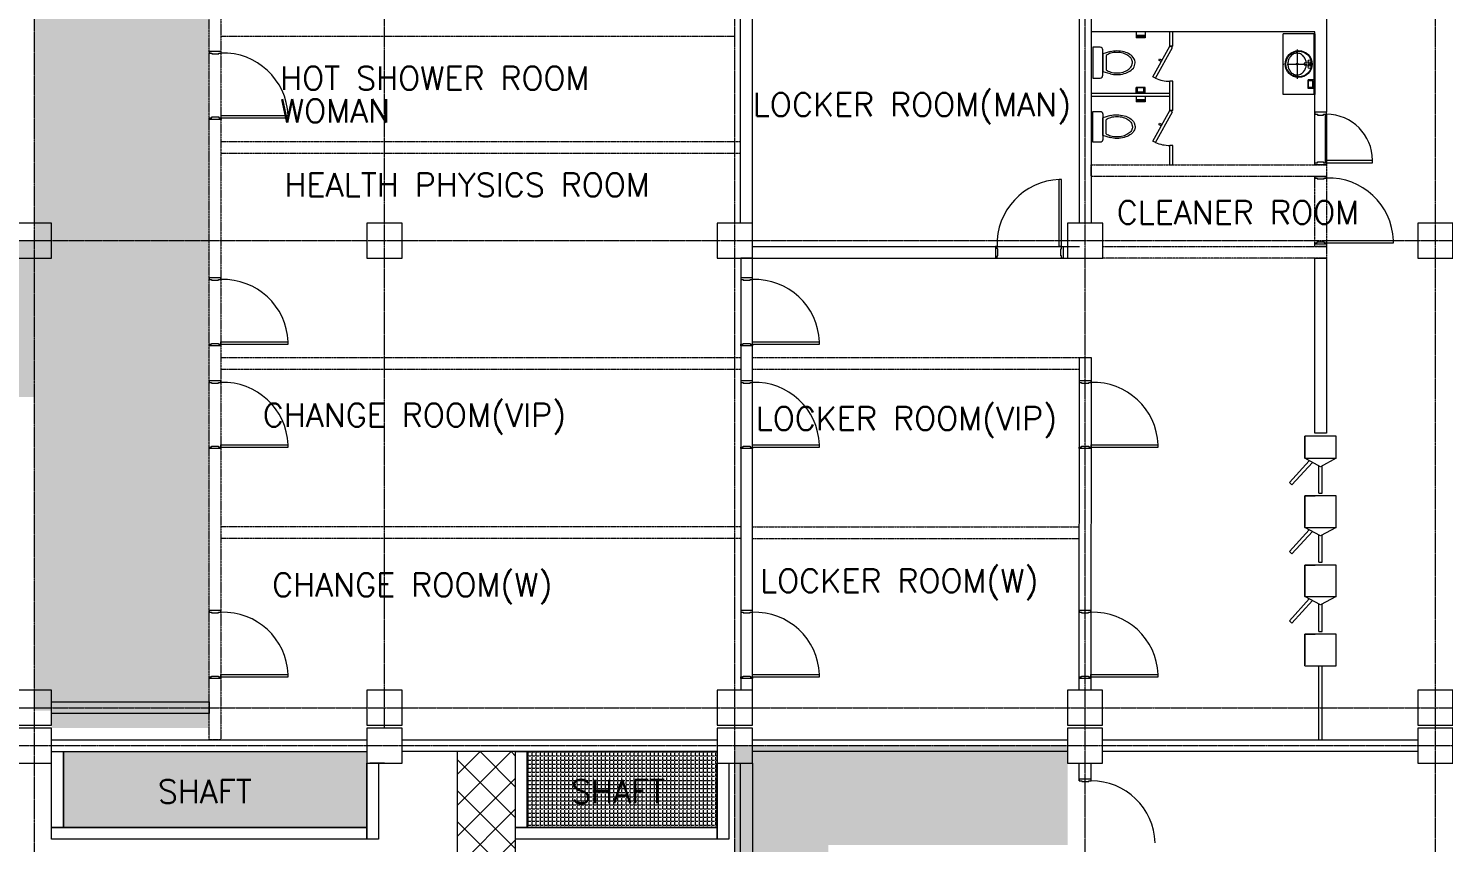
# Model space of a CAD drawing. Extents: x -59767 to 1106559, y -1290 to 1129522.
# Drawn here: x 122758 to 146998, y 264782 to 278732 of the extents above; entities that cross this region are included whole.
import ezdxf
from ezdxf.enums import TextEntityAlignment as Align

# ---------------------------------------------------------------- set-up
doc = ezdxf.new("R2010")
doc.units = 0
doc.linetypes.add('CENTER', pattern=[2, 1.25, -0.25, 0.25, -0.25])
doc.linetypes.add('HIDDEN', pattern=[0.375, 0.25, -0.125])
for name, color, linetype, lineweight in [('COLUMN', 2, 'CONTINUOUS', 9), ('DOOR', 4, 'CONTINUOUS', 9), ('DRY WALL', 254, 'HIDDEN', 9), ('TEXT', 3, 'CONTINUOUS', 9), ('TOILET', 4, 'CONTINUOUS', 9), ('TRENCH', 9, 'CONTINUOUS', 9), ('WALL', 7, 'CONTINUOUS', 9), ('WALL_200', 3, 'CONTINUOUS', 9), ('WALL_300', 7, 'CONTINUOUS', 9), ('중간선', 5, 'CONTINUOUS', 9), ('중심선', 1, 'CENTER', 9)]:
    doc.layers.add(name, color=color, linetype=linetype, lineweight=lineweight)
doc.styles.get("Standard").update_dxf_attribs({"font": 'romans.shx', "bigfont": 'whtgtxt.shx'})
pattern_1 = [(0, (0, 0), (12.7, 21.9970453), [0, -25.4])]

# ---------------------------------------------------------------- blocks, each defined once
blk = doc.blocks.new('column600')
at = {"layer": 'COLUMN', "linetype": 'Continuous'}
blk.add_lwpolyline([(-300, -300), (300, -300), (300, 300), (-300, 300)], close=True, dxfattribs=at)

msp = doc.modelspace()

# ---------------------------------------------------------------- hatches: boundary and pattern name
at = {"layer": 'TRENCH'}
h = msp.add_hatch(dxfattribs=at)
h.set_pattern_fill('ANSI37', color=256, scale=3000)
h.set_pattern_definition([(45, (66590.67, 245394.85), (-265.165, 265.165), []), (135, (66590.67, 245394.85), (-265.165, -265.165), [])])
h.paths.add_polyline_path([(130102.6, 254444.5), (130103, 266344.3), (131103.2, 266344.3), (131102.8, 254444.5)])
at = {"layer": '중간선', "transparency": 33554585}
h = msp.add_hatch(dxfattribs=at)
h.set_pattern_fill('DOTS', color=6, scale=100)
h.set_pattern_definition([(0, (227552.1, 300.01), (79.375, 158.75), [0, -158.75])])
edge = h.paths.add_edge_path()
edge.add_line((62208.2, 275094.9), (122858.2, 275094.9))
edge.add_line((122858.2, 275094.9), (122858.2, 289094.9))
edge.add_line((122858.2, 289094.9), (146256.8, 289094.9))
edge.add_line((146256.8, 289094.9), (146256.8, 286394.9))
edge.add_line((146256.8, 286394.9), (125558.2, 286394.9))
edge.add_line((125558.2, 286394.9), (125558.2, 267044.9))
edge.add_line((125558.2, 267044.9), (122858.2, 267044.9))
edge.add_line((122858.2, 267044.9), (122858.2, 272716.1))
edge.add_line((122858.2, 272716.1), (62208.5, 272694.8))
edge.add_line((62208.5, 272694.8), (62208.2, 275094.9))
at = {"layer": '중간선'}
h = msp.add_hatch(dxfattribs=at)
h.set_pattern_fill('TRIDOTS', color=1)
h.set_pattern_definition(pattern_1)
edge = h.paths.add_edge_path()
edge.add_line((62508.2, 274794.9), (123158.2, 274794.9))
edge.add_line((123158.2, 274794.9), (123158.2, 288794.9))
edge.add_line((123158.2, 288794.9), (146556.8, 288794.9))
edge.add_line((146556.8, 288794.9), (146556.8, 282394.9))
edge.add_line((146556.8, 282394.9), (125858.2, 282394.9))
edge.add_line((125858.2, 282394.9), (125858.2, 266744.9))
edge.add_line((125858.2, 266744.9), (123158.2, 266744.9))
edge.add_line((123158.2, 266744.9), (123158.2, 272416.1))
edge.add_line((123158.2, 272416.1), (62508.5, 272394.8))
edge.add_line((62508.5, 272394.8), (62508.2, 274794.8))
h = msp.add_hatch(dxfattribs=at)
h.set_pattern_fill('TRIDOTS', color=1)
h.set_pattern_definition(pattern_1)
edge = h.paths.add_edge_path()
edge.add_line((62508.2, 274794.9), (123158.2, 274794.9))
edge.add_line((123158.2, 274794.9), (123158.2, 288794.9))
edge.add_line((123158.2, 288794.9), (146556.8, 288794.9))
edge.add_line((146556.8, 288794.9), (146556.8, 282394.9))
edge.add_line((146556.8, 282394.9), (125858.2, 282394.9))
edge.add_line((125858.2, 282394.9), (125858.2, 266744.9))
edge.add_line((125858.2, 266744.9), (123158.2, 266744.9))
edge.add_line((123158.2, 266744.9), (123158.2, 272416.1))
edge.add_line((123158.2, 272416.1), (62508.5, 272394.8))
edge.add_line((62508.5, 272394.8), (62508.2, 274794.8))
at = {"layer": '중간선', "transparency": 33554585}
h = msp.add_hatch(dxfattribs=at)
h.set_pattern_fill('DOTS', color=6, scale=100)
h.set_pattern_definition([(0, (-53178.05, 300.01), (79.375, 158.75), [0, -158.75])])
h.paths.add_polyline_path([(134858.2, 240894.9), (134858.2, 266444.9), (140557.3, 266444.9), (140558.7, 264744.9), (136458.7, 264744.9), (136458.7, 240894.9)])
at = {"layer": '중간선'}
h = msp.add_hatch(dxfattribs=at)
h.set_pattern_fill('ANGLE', color=1, scale=10)
h.set_pattern_definition([(0, (-6000, -0.001), (0, 69.85), [50.8, -19.05]), (90, (-6000, -0.001), (-69.85, 4e-15), [50.8, -19.05])])
h.paths.add_polyline_path([(123358.2, 266344.3), (123358.2, 265044.9), (128557.7, 265044.9), (128557.7, 266344.3)])
h = msp.add_hatch(dxfattribs=at)
h.set_pattern_fill('ANGLE', color=1, scale=10)
h.set_pattern_definition([(0, (0, 0), (0, 69.85), [50.8, -19.05]), (90, (0, 0), (-69.85, 4e-15), [50.8, -19.05])])
h.paths.add_polyline_path([(131303.2, 266344.3), (134557.7, 266344.3), (134557.7, 265044.9), (131303.2, 265044.9)])

# ---------------------------------------------------------------- linework, layer by layer
at = {"layer": 'DOOR'}
for p, q in [((144988.7, 277294.9), (144788.7, 277294.9)), ((144968.7, 277259.9), (144968.7, 276429.9)), ((144988.7, 277259.9), (144988.7, 276429.9)), ((144988.7, 276394.9), (144788.7, 276394.9)), ((144354.3, 268583.2), (144397.5, 268543.7)), ((144618.7, 267813.7), (144618.7, 268353.7)), ((144618.7, 268353.7), (144798.7, 268353.7)), ((145158.7, 268353.7), (144618.7, 268353.7)), ((144618.7, 268353.7), (144618.7, 267827.6)), ((144858.7, 268400.1), (144918.7, 268400.1)), ((145158.7, 267813.7), (145158.7, 268353.7)), ((145158.7, 267827.6), (145158.7, 268353.7)), ((144618.7, 267813.7), (145158.7, 267813.7)), ((144858.7, 266544.8), (144858.7, 267813.7)), ((144918.7, 266544.8), (144918.7, 267813.7))]:
    msp.add_line(p, q, dxfattribs=at)
at = {"layer": 'DOOR', "color": 0}
msp.add_line((128858.2, 266144.9), (128608.2, 266144.9), dxfattribs=at)
at = {"layer": 'DOOR'}
for points in [[(144988.7, 277294.9), (144788.7, 277294.9), (144788.7, 277259.9), (144838.7, 277259.9), (144838.7, 277244.9), (144938.7, 277244.9), (144938.7, 277259.9), (144988.7, 277259.9)], [(144988.7, 276394.9), (144788.7, 276394.9), (144788.7, 276429.9), (144838.7, 276429.9), (144838.7, 276444.9), (144938.7, 276444.9), (144938.7, 276429.9), (144988.7, 276429.9)], [(144988.7, 276469.9), (144988.7, 276429.9), (145778.7, 276429.9), (145778.7, 276469.9)]]:
    msp.add_lwpolyline(points, close=True, dxfattribs=at)
msp.add_arc((144988.7, 276469.9), 790, 0, 90, dxfattribs=at)
at = {"layer": 'DRY WALL', "linetype": 'HIDDEN', "lineweight": 9, "ltscale": 0.5}
for p, q in [((126058.2, 278594.9), (134858.2, 278594.9)), ((126058.2, 276794.9), (134956.8, 276794.9)), ((126058.2, 276594.9), (134956.8, 276594.9)), ((126058.2, 273094.9), (134958.2, 273094.9)), ((135158.2, 273094.1), (140758, 273094.1)), ((126058.2, 272894.9), (134958.2, 272894.9)), ((135158.2, 272894.1), (140758, 272894.1)), ((134958.2, 270194.9), (126058.2, 270194.9)), ((135158.2, 270194.9), (137887.1, 270194.9)), ((137887.1, 270194.9), (139205.9, 270194.9)), ((139205.9, 270194.1), (140758.2, 270194.1)), ((134958.2, 269994.9), (126058.2, 269994.9)), ((135158.2, 269994.9), (137866.9, 269994.9)), ((137866.9, 269994.9), (140758.2, 269993.3))]:
    msp.add_line(p, q, dxfattribs=at)
for points in [[(126058.2, 288994.9), (126058.2, 266544.9), (125858.2, 266544.9), (125858.2, 288994.9)], [(140958.2, 276394.9), (144988.7, 276394.9), (144988.7, 276194.9), (140958.2, 276194.9)], [(144988.7, 276194.9), (144988.7, 274994.9), (144788.7, 274994.9), (144788.7, 276194.9)], [(141157.7, 274995), (144988.7, 274994.8), (144988.7, 274794.8), (141157.7, 274795)]]:
    msp.add_lwpolyline(points, close=True, dxfattribs=at)
at = {"layer": 'TOILET'}
for p, q in [((141733.2, 278669.9), (141733.2, 278570.3)), ((141883.2, 278608), (141733.2, 278608)), ((141883.2, 278570.3), (141733.2, 278570.3)), ((141883.2, 278669.9), (141883.2, 278570.3)), ((142308.2, 278425.5), (142308.2, 278669.9)), ((142358.2, 278425.5), (142358.2, 278669.9)), ((142017.6, 277900.4), (142308.2, 278425.5)), ((142061.4, 277876.2), (142351.9, 278401.3)), ((142358.2, 278425.5), (142308.2, 278425.5)), ((142351.9, 278401.3), (142308.2, 278425.5)), ((142358.2, 278425.5), (142308.2, 278425.5)), ((142119.2, 278187.2), (142131.3, 278209)), ((142119.2, 278187.2), (142162.9, 278162.9)), ((142131.3, 278209), (142175, 278184.8)), ((142061.4, 277876.2), (142017.6, 277900.4)), ((142308.2, 277325.5), (142308.2, 277825.5)), ((142358.2, 277825.5), (142308.2, 277825.5)), ((142358.2, 277325.5), (142358.2, 277825.5)), ((144773.7, 277850), (144674, 277850)), ((144674, 277700), (144674, 277850)), ((144754.7, 277831), (144683.3, 277831)), ((144754.7, 277719), (144754.7, 277831)), ((140958.2, 277619.9), (142308.2, 277619.9)), ((140958.2, 277569.9), (142308.2, 277569.9)), ((141733.2, 277619.9), (141733.2, 277719.6)), ((141883.2, 277719.6), (141733.2, 277719.6)), ((141883.2, 277619.9), (141733.2, 277619.9)), ((141733.2, 277569.9), (141733.2, 277470.3)), ((141752.2, 277638.9), (141752.2, 277710.3)), ((141864.2, 277638.9), (141752.2, 277638.9)), ((141864.2, 277638.9), (141864.2, 277710.3)), ((141883.2, 277619.9), (141883.2, 277719.6)), ((141883.2, 277569.9), (141883.2, 277470.3)), ((144773.7, 277700), (144674, 277700)), ((144754.7, 277719), (144683.3, 277719)), ((141883.2, 277508), (141733.2, 277508)), ((141883.2, 277470.3), (141733.2, 277470.3)), ((142017.6, 276800.4), (142308.2, 277325.5)), ((142061.4, 276776.2), (142351.9, 277301.3)), ((142358.2, 277325.5), (142308.2, 277325.5)), ((142351.9, 277301.3), (142308.2, 277325.5)), ((142358.2, 277325.5), (142308.2, 277325.5)), ((142119.2, 277087.2), (142131.3, 277109)), ((142119.2, 277087.2), (142162.9, 277062.9)), ((142131.3, 277109), (142175, 277084.8)), ((142061.4, 276776.2), (142017.6, 276800.4)), ((142308.2, 276394.9), (142308.2, 276725.5)), ((142358.2, 276725.5), (142308.2, 276725.5)), ((142358.2, 276394.9), (142358.2, 276725.5))]:
    msp.add_line(p, q, dxfattribs=at)
at = {"layer": 'TOILET', "color": 6}
for p, q in [((141883.2, 278592.1), (141733.2, 278592.1)), ((141883.2, 278579.5), (141733.2, 278579.5)), ((141883.2, 277492.1), (141733.2, 277492.1)), ((141883.2, 277479.5), (141733.2, 277479.5))]:
    msp.add_line(p, q, dxfattribs=at)
at = {"layer": 'TOILET', "color": 4}
for p, q in [((144248.7, 277599.9), (144248.7, 278639.9)), ((144788.7, 278639.9), (144248.7, 278639.9)), ((144773.7, 278639.9), (144773.7, 277599.9)), ((144788.7, 278639.9), (144788.7, 277599.9)), ((141288.8, 278332.2), (141159.2, 278294)), ((141159.2, 278294), (141159.2, 277988.6)), ((144480, 278323.1), (144480, 278304.1)), ((144487.2, 278368.9), (144487.2, 278349.9)), ((144487.2, 278329.9), (144487.2, 277909.9)), ((141217.6, 278266.9), (141217.6, 278022.9)), ((144244.6, 278120.8), (144260.6, 278120.8)), ((144283.2, 278119.9), (144298.7, 278119.9)), ((144318.7, 278119.9), (144658.7, 278119.9)), ((144682.2, 278141.1), (144605.7, 278133.9)), ((144605.7, 278133.9), (144605.7, 278105.9)), ((144605.7, 278105.9), (144682.2, 278098.7)), ((144678.7, 278119.9), (144698.7, 278119.9)), ((144686.7, 278149.2), (144686.7, 278146.1)), ((144686.7, 278093.7), (144686.7, 278090.6)), ((144714.7, 278149.2), (144714.7, 278090.6)), ((141288.8, 277950.4), (141159.2, 277988.6)), ((144487.2, 277889.9), (144487.2, 277868.9)), ((144683.3, 277719), (144683.3, 277831)), ((141864.2, 277710.3), (141752.2, 277710.3)), ((144788.7, 277599.9), (144248.7, 277599.9)), ((141288.8, 277239.5), (141159.2, 277201.3)), ((141159.2, 276895.8), (141159.2, 277201.3)), ((141217.6, 276922.9), (141217.6, 277166.9)), ((141288.8, 276857.6), (141159.2, 276895.8))]:
    msp.add_line(p, q, dxfattribs=at)
for points in [[(141159.5, 277928.7), (141159.5, 278361.1, 0.4), (141113.1, 278409.9), (140988.2, 278409.9), (140988.2, 277879.9), (141113.1, 277879.9, 0.4285714), (141159.5, 277928.7)], [(141401.7, 277968.7, 0.0666695), (141507.5, 277982.9, 0.0791765), (141589.6, 278020, 0.1071522), (141653.4, 278085), (141667.5, 278143.7, 0.1413008), (141649.4, 278206.4, 0.1071522), (141589.6, 278267.4, 0.0791765), (141507.5, 278304.5, 0.0666695), (141401.7, 278318.7, 0.0666695), (141295.9, 278304.5, 0.0766174), (141216.2, 278269)], [(141400.6, 277939.3, 0.0651218), (141526, 277955.7, 0.0779058), (141623, 277998.5, 0.1071771), (141698.6, 278074), (141715.1, 278141.4, 0.1441368), (141693.9, 278213.6, 0.1071771), (141623, 278284.4, 0.0779058), (141526, 278327.1, 0.0651218), (141400.6, 278343.6, 0.0576804), (141289.1, 278330.7)], [(144644.5, 278137.6, 0.0644354), (144632.8, 278192.4, 0.0917189), (144598.9, 278251.4, 0.1035985), (144546.3, 278292.3, 0.1139123), (144487.2, 278305.9, 0.1139123), (144428.1, 278292.3, 0.1035985), (144375.5, 278251.4, 0.0917189), (144341.6, 278192.4, 0.0847847), (144329.2, 278119.9, 0.0847847), (144341.6, 278047.4, 0.0917189), (144375.5, 277988.4, 0.1035985), (144428.1, 277947.6, 0.1139123), (144487.2, 277933.9, 0.1139123), (144546.3, 277947.6, 0.1035985), (144598.9, 277988.4, 0.0917189), (144632.8, 278047.4, 0.0644354), (144644.5, 278102.3)], [(141215.1, 278019.1, 0.0777897), (141295.9, 277982.9, 0.0666695), (141401.7, 277968.7)], [(141289.2, 277952.2, 0.057645), (141400.6, 277939.3)], [(141159.5, 277261.1), (141159.5, 276828.7, -0.4), (141113.1, 276779.9), (140988.2, 276779.9), (140988.2, 277309.9), (141113.1, 277309.9, -0.4285714), (141159.5, 277261.1)], [(141215.1, 277170.7, -0.0777897), (141295.9, 277207, -0.0666695), (141401.7, 277221.1)], [(141401.7, 277221.1, -0.0666695), (141507.5, 277207, -0.0791765), (141589.6, 277169.9, -0.1071522), (141653.4, 277104.8), (141667.5, 277046.1, -0.1413008), (141649.4, 276983.4, -0.1071522), (141589.6, 276922.4, -0.0791765), (141507.5, 276885.3, -0.0666695), (141401.7, 276871.1, -0.0666695), (141295.9, 276885.3, -0.0766174), (141216.2, 276920.8)], [(141400.6, 277250.5, -0.0651218), (141526, 277234.1, -0.0779058), (141623, 277191.3, -0.1071771), (141698.6, 277115.9), (141715.1, 277048.4, -0.1441368), (141693.9, 276976.3, -0.1071771), (141623, 276905.5, -0.0779058), (141526, 276862.7, -0.0651218), (141400.6, 276846.3, -0.0576804), (141289.1, 276859.2)], [(141289.2, 277237.6, -0.057645), (141400.6, 277250.5)]]:
    msp.add_lwpolyline(points, format="xyb", dxfattribs=at)
for points in [[(141159.3, 278014.5), (141159.3, 278271.7)], [(141159.3, 278271.7), (141159.3, 278014.5)], [(141159.3, 277175.4), (141159.3, 276918.1)], [(141159.3, 276918.1), (141159.3, 277175.4)]]:
    msp.add_lwpolyline(points, dxfattribs=at)
for centre, radius in [((144514.7, 278119.9), 230), ((144514.7, 278119.9), 220), ((144487.2, 278119.9), 15), ((144700.7, 278169.9), 25), ((144700.7, 278069.9), 25), ((144700.7, 278119.9), 8)]:
    msp.add_circle(centre, radius, dxfattribs=at)
for centre, start, end in [((144681.7, 278146.1), 275.39095, 0), ((144681.7, 278093.7), 0, 84.60905)]:
    msp.add_arc(centre, 5, start, end, dxfattribs=at)
at = {"layer": 'TOILET'}
for centre in [(142316.3, 278490.8), (142316.3, 277390.8)]:
    msp.add_arc(centre, 665.4, 247.46936, 269.29822, dxfattribs=at)
at = {"layer": 'TRENCH'}
msp.add_lwpolyline([(131103.2, 266344.3), (130103, 266344.3), (130102.6, 254444.5), (131102.8, 254444.5)], close=True, dxfattribs=at)
at = {"layer": 'WALL', "color": 0}
for p, q in [((126038.7, 278336), (125878.7, 278336)), ((126038.7, 277173), (125878.7, 277173)), ((126058.7, 277241), (127208.7, 277241)), ((126058.7, 277201), (126058.7, 277241)), ((126058.7, 277201), (127208.7, 277201)), ((127208.7, 277201), (127208.7, 277241)), ((140414.9, 274994.9, 0), (140414.9, 276144.9, 0)), ((140454.9, 276144.9, 0), (140414.9, 276144.9, 0)), ((140454.9, 274994.9, 0), (140454.9, 276144.9, 0)), ((144968.7, 276194.9), (144808.7, 276194.9)), ((139319.9, 274974.9, 0), (139319.9, 274814.9, 0)), ((140454.9, 274994.9, 0), (140414.9, 274994.9, 0)), ((140482.9, 274974.9, 0), (140482.9, 274814.9, 0)), ((144968.7, 275031.9), (144808.7, 275031.9)), ((144988.7, 275099.9), (146138.7, 275099.9)), ((144988.7, 275059.9), (144988.7, 275099.9)), ((144988.7, 275059.9), (146138.7, 275059.9)), ((146138.7, 275059.9), (146138.7, 275099.9)), ((126038.2, 274457.1), (125878.2, 274457.1)), ((135138.2, 274457.1, -1.5), (134978.2, 274457.1, -1.5)), ((126038.2, 273294.1), (125878.2, 273294.1)), ((126058.2, 273362.1), (127208.2, 273362.1)), ((126058.2, 273322.1), (126058.2, 273362.1)), ((126058.2, 273322.1), (127208.2, 273322.1)), ((127208.2, 273322.1), (127208.2, 273362.1)), ((135138.2, 273294.1, -1.5), (134978.2, 273294.1, -1.5)), ((135158.2, 273362.1, -1.5), (136308.2, 273362.1, -1.5)), ((135158.2, 273322.1, -1.5), (135158.2, 273362.1, -1.5)), ((135158.2, 273322.1, -1.5), (136308.2, 273322.1, -1.5)), ((136308.2, 273322.1, -1.5), (136308.2, 273362.1, -1.5)), ((126038.2, 272694.9), (125878.2, 272694.9)), ((135138.7, 272694.9), (134978.7, 272694.9)), ((140937.7, 272694.9), (140777.7, 272694.9)), ((126038.2, 271531.9), (125878.2, 271531.9)), ((126058.2, 271599.9), (127208.2, 271599.9)), ((126058.2, 271559.9), (126058.2, 271599.9)), ((126058.2, 271559.9), (127208.2, 271559.9)), ((127208.2, 271559.9), (127208.2, 271599.9)), ((135138.7, 271531.9), (134978.7, 271531.9)), ((135158.7, 271599.9), (136308.7, 271599.9)), ((135158.7, 271559.9), (135158.7, 271599.9)), ((135158.7, 271559.9), (136308.7, 271559.9)), ((136308.7, 271559.9), (136308.7, 271599.9)), ((140937.7, 271531.9), (140777.7, 271531.9)), ((140957.7, 271599.9), (142107.7, 271599.9)), ((140957.7, 271559.9), (140957.7, 271599.9)), ((140957.7, 271559.9), (142107.7, 271559.9)), ((142107.7, 271559.9), (142107.7, 271599.9)), ((126038.2, 268757.9), (125878.2, 268757.9)), ((135138.2, 268757.9, -0.1), (134978.2, 268757.9, -0.1)), ((140937.3, 268756.7, -0.1), (140777.3, 268756.7, -0.1)), ((126058.2, 267662.9), (127208.2, 267662.9)), ((126058.2, 267622.9), (126058.2, 267662.9)), ((126058.2, 267622.9), (127208.2, 267622.9)), ((127208.2, 267622.9), (127208.2, 267662.9)), ((135158.2, 267662.9, -0.1), (136308.2, 267662.9, -0.1)), ((135158.2, 267622.9, -0.1), (135158.2, 267662.9, -0.1)), ((135158.2, 267622.9, -0.1), (136308.2, 267622.9, -0.1)), ((136308.2, 267622.9, -0.1), (136308.2, 267662.9, -0.1)), ((140957.3, 267661.7, -0.1), (142107.3, 267661.7, -0.1)), ((140957.3, 267621.7, -0.1), (140957.3, 267661.7, -0.1)), ((140957.3, 267621.7, -0.1), (142107.3, 267621.7, -0.1)), ((142107.3, 267621.7, -0.1), (142107.3, 267661.7, -0.1)), ((126038.2, 267594.9), (125878.2, 267594.9)), ((135138.2, 267594.9, -0.1), (134978.2, 267594.9, -0.1)), ((140937.3, 267593.7, -0.1), (140777.3, 267593.7, -0.1)), ((140937.8, 265869.9), (140777.8, 265869.9))]:
    msp.add_line(p, q, dxfattribs=at)
for points in [[(126058.7, 278336), (125858.7, 278336), (125858.7, 278308), (125898.7, 278308), (125898.7, 278296), (126018.7, 278296), (126018.7, 278308), (126058.7, 278308)], [(126058.7, 277173), (125858.7, 277173), (125858.7, 277201), (125898.7, 277201), (125898.7, 277213), (126018.7, 277213), (126018.7, 277201), (126058.7, 277201)], [(144988.7, 276194.9), (144788.7, 276194.9), (144788.7, 276166.9), (144828.7, 276166.9), (144828.7, 276154.9), (144948.7, 276154.9), (144948.7, 276166.9), (144988.7, 276166.9)], [(144988.7, 275031.9), (144788.7, 275031.9), (144788.7, 275059.9), (144828.7, 275059.9), (144828.7, 275071.9), (144948.7, 275071.9), (144948.7, 275059.9), (144988.7, 275059.9)], [(126058.2, 274457.1), (125858.2, 274457.1), (125858.2, 274429.1), (125898.2, 274429.1), (125898.2, 274417.1), (126018.2, 274417.1), (126018.2, 274429.1), (126058.2, 274429.1)], [(126058.2, 273294.1), (125858.2, 273294.1), (125858.2, 273322.1), (125898.2, 273322.1), (125898.2, 273334.1), (126018.2, 273334.1), (126018.2, 273322.1), (126058.2, 273322.1)], [(126058.2, 272694.9), (125858.2, 272694.9), (125858.2, 272666.9), (125898.2, 272666.9), (125898.2, 272654.9), (126018.2, 272654.9), (126018.2, 272666.9), (126058.2, 272666.9)], [(135158.7, 272694.9), (134958.7, 272694.9), (134958.7, 272666.9), (134998.7, 272666.9), (134998.7, 272654.9), (135118.7, 272654.9), (135118.7, 272666.9), (135158.7, 272666.9)], [(140957.7, 272694.9), (140757.7, 272694.9), (140757.7, 272666.9), (140797.7, 272666.9), (140797.7, 272654.9), (140917.7, 272654.9), (140917.7, 272666.9), (140957.7, 272666.9)], [(126058.2, 271531.9), (125858.2, 271531.9), (125858.2, 271559.9), (125898.2, 271559.9), (125898.2, 271571.9), (126018.2, 271571.9), (126018.2, 271559.9), (126058.2, 271559.9)], [(135158.7, 271531.9), (134958.7, 271531.9), (134958.7, 271559.9), (134998.7, 271559.9), (134998.7, 271571.9), (135118.7, 271571.9), (135118.7, 271559.9), (135158.7, 271559.9)], [(140957.7, 271531.9), (140757.7, 271531.9), (140757.7, 271559.9), (140797.7, 271559.9), (140797.7, 271571.9), (140917.7, 271571.9), (140917.7, 271559.9), (140957.7, 271559.9)], [(126058.2, 268757.9), (125858.2, 268757.9), (125858.2, 268729.9), (125898.2, 268729.9), (125898.2, 268717.9), (126018.2, 268717.9), (126018.2, 268729.9), (126058.2, 268729.9)], [(126058.2, 267594.9), (125858.2, 267594.9), (125858.2, 267622.9), (125898.2, 267622.9), (125898.2, 267634.9), (126018.2, 267634.9), (126018.2, 267622.9), (126058.2, 267622.9)], [(140957.8, 265869.9), (140756.8, 265869.9), (140756.8, 265841.9), (140797.8, 265841.9), (140797.8, 265829.9), (140917.8, 265829.9), (140917.8, 265841.9), (140957.8, 265841.9)]]:
    msp.add_lwpolyline(points, close=True, dxfattribs=at)
for points, elevation in [([(139319.9, 274994.9), (139319.9, 274794.9), (139347.9, 274794.9), (139347.9, 274834.9), (139359.9, 274834.9), (139359.9, 274954.9), (139347.9, 274954.9), (139347.9, 274994.9)], 0), ([(140482.9, 274994.9), (140482.9, 274794.9), (140454.9, 274794.9), (140454.9, 274834.9), (140442.9, 274834.9), (140442.9, 274954.9), (140454.9, 274954.9), (140454.9, 274994.9)], 0), ([(135158.2, 274457.1), (134958.2, 274457.1), (134958.2, 274429.1), (134998.2, 274429.1), (134998.2, 274417.1), (135118.2, 274417.1), (135118.2, 274429.1), (135158.2, 274429.1)], -1.5), ([(135158.2, 273294.1), (134958.2, 273294.1), (134958.2, 273322.1), (134998.2, 273322.1), (134998.2, 273334.1), (135118.2, 273334.1), (135118.2, 273322.1), (135158.2, 273322.1)], -1.5), ([(135158.2, 268757.9), (134958.2, 268757.9), (134958.2, 268729.9), (134998.2, 268729.9), (134998.2, 268717.9), (135118.2, 268717.9), (135118.2, 268729.9), (135158.2, 268729.9)], -0.1), ([(140957.3, 268756.7), (140757.3, 268756.7), (140757.3, 268728.7), (140797.3, 268728.7), (140797.3, 268716.7), (140917.3, 268716.7), (140917.3, 268728.7), (140957.3, 268728.7)], -0.1), ([(135158.2, 267594.9), (134958.2, 267594.9), (134958.2, 267622.9), (134998.2, 267622.9), (134998.2, 267634.9), (135118.2, 267634.9), (135118.2, 267622.9), (135158.2, 267622.9)], -0.1), ([(140957.3, 267593.7), (140757.3, 267593.7), (140757.3, 267621.7), (140797.3, 267621.7), (140797.3, 267633.7), (140917.3, 267633.7), (140917.3, 267621.7), (140957.3, 267621.7)], -0.1)]:
    msp.add_lwpolyline(points, close=True, dxfattribs=dict(at, elevation=elevation))
for centre, radius, start, end in [((126095.3, 277195.1), 1113.6, 2.36526, 91.88666), ((140460.9, 275031.5, 0), 1113.6, 92.36526, 181.88666), ((145025.4, 275053.9), 1113.6, 2.36526, 91.88666), ((126094.8, 273316.1), 1113.6, 2.36526, 91.88666), ((135194.9, 273316.1, -1.5), 1113.6, 2.36526, 91.88666), ((126094.8, 271553.9), 1113.6, 2.36526, 91.88666), ((135195.3, 271553.9), 1113.6, 2.36526, 91.88666), ((140994.3, 271553.9), 1113.6, 2.36526, 91.88666), ((126094.8, 267616.9), 1113.6, 2.36526, 91.88666), ((135194.9, 267616.9, -0.1), 1113.6, 2.36526, 91.88666), ((140994, 267615.7, -0.1), 1113.6, 2.36526, 91.88666), ((140957.8, 264741.9), 1100, 2.08394, 90)]:
    msp.add_arc(centre, radius, start, end, dxfattribs=at)
at = {"layer": 'WALL_200', "ltscale": 0.5}
for p, q in [((144988.7, 279849.3), (144988.7, 277294.9)), ((144788.7, 278669.9), (140958.2, 278669.9)), ((144788.7, 276394.9), (144788.7, 278669.9)), ((135158.2, 274994.9, 0), (140758, 274994.9, 0)), ((134958.2, 274794.9, -2.6), (134958.2, 267394.9)), ((135158.2, 274794.9, -1), (134958.2, 274794.9, -1)), ((135157.7, 267394.9), (135158.2, 274794.9, -1)), ((135158.2, 274794.9, 0), (140758, 274794.9, 0)), ((123158.2, 266544.9), (128558.2, 266544.9)), ((123158.2, 266344.9), (128558.2, 266344.9))]:
    msp.add_line(p, q, dxfattribs=at)
for points in [[(135156.8, 281794.9), (135156.8, 275394.9), (134956.8, 275394.9), (134956.8, 281794.9)], [(140958.2, 281794.9), (140958.2, 275394.8), (140758.2, 275394.8), (140758.2, 281794.9)], [(144990.1, 274794.8), (144988.7, 271798.6), (144788.7, 271798.6), (144790.1, 274794.8)], [(140958.2, 273094.1), (140956.8, 267394.8), (140756.8, 267394.8), (140758.2, 273094.1)], [(123158.2, 267194.9), (125858.2, 267194.9), (125858.2, 266994.9), (123158.2, 266994.9)], [(129158.2, 266544.9), (134558.2, 266544.9), (134558.2, 266344.9), (129158.2, 266344.9)], [(135157.7, 266544.9), (140557.7, 266544.9), (140557.7, 266344.9), (135157.7, 266344.9)], [(141156.8, 266544.8), (146556.8, 266544.8), (146556.8, 266344.8), (141156.8, 266344.8)], [(123358.2, 266344.9), (123358.2, 265044.9), (123158.2, 265044.9), (123158.2, 266344.9)], [(131303.2, 266344.3), (131303.2, 265044.3), (131103.2, 265044.3), (131103.2, 266344.3)], [(128757.7, 266144.9), (128757.7, 264844.9), (128557.7, 264844.9), (128557.7, 266144.9)], [(134757.7, 266144.9), (134757.7, 264844.9), (134557.7, 264844.9), (134557.7, 266144.9)], [(135157.7, 266144.9), (135157.7, 260744.8), (134957.7, 260744.8), (134957.7, 266144.9)], [(123158.2, 265044.9), (128558.2, 265044.9), (128558.2, 264844.9), (123158.2, 264844.9)], [(131103.1, 265044.9), (134558.2, 265044.9), (134558.2, 264844.9), (131103.1, 264844.9)]]:
    msp.add_lwpolyline(points, close=True, dxfattribs=at)
msp.add_lwpolyline([(140756.8, 265841.9), (140756.8, 266144.8), (140956.8, 266144.8), (140956.8, 265841.9)], dxfattribs=at)
at = {"layer": 'WALL_300', "linetype": 'Continuous', "lineweight": 9}
for p, q in [((144618.7, 271367.5), (144618.7, 271747.5)), ((145158.7, 271747.5), (144618.7, 271747.5)), ((144618.7, 271747.5), (144618.7, 271381.3)), ((145158.7, 271367.5), (145158.7, 271747.5)), ((145158.7, 271381.3), (145158.7, 271747.5)), ((144695.6, 271325.9), (144354.3, 270952.4)), ((144397.5, 270912.9), (144748.7, 271297.2)), ((144888.7, 271222.8), (144618.7, 271367.5)), ((144618.7, 271367.5), (145158.7, 271367.5)), ((145158.7, 271367.5), (144888.7, 271222.8)), ((144858.7, 270769.2), (144858.7, 271238.9)), ((144918.7, 270769.2), (144918.7, 271238.9)), ((144354.3, 270952.4), (144397.5, 270912.9)), ((144858.7, 270769.2), (144918.7, 270769.2)), ((144618.7, 270182.9), (144618.7, 270722.9)), ((144618.7, 270722.9), (144798.7, 270722.9)), ((145158.7, 270722.9), (144618.7, 270722.9)), ((144618.7, 270722.9), (144618.7, 270196.7)), ((145158.7, 270182.9), (145158.7, 270722.9)), ((145158.7, 270196.7), (145158.7, 270722.9)), ((144695.6, 270141.3), (144354.3, 269767.8)), ((144397.5, 269728.3), (144748.7, 270112.6)), ((144888.7, 270038.2), (144618.7, 270182.9)), ((144618.7, 270182.9), (145158.7, 270182.9)), ((144858.7, 269584.7), (144858.7, 270054.3)), ((145158.7, 270182.9), (144888.7, 270038.2)), ((144918.7, 269584.7), (144918.7, 270054.3)), ((144354.3, 269767.8), (144397.5, 269728.3)), ((144858.7, 269584.7), (144918.7, 269584.7)), ((144618.7, 268998.3), (144618.7, 269538.3)), ((144618.7, 269538.3), (144798.7, 269538.3)), ((145158.7, 269538.3), (144618.7, 269538.3)), ((144618.7, 269538.3), (144618.7, 269012.1)), ((145158.7, 268998.3), (145158.7, 269538.3)), ((145158.7, 269012.1), (145158.7, 269538.3)), ((144695.6, 268956.7), (144354.3, 268583.2)), ((144397.5, 268543.7), (144748.7, 268928)), ((144888.7, 268853.7), (144618.7, 268998.3)), ((144618.7, 268998.3), (145158.7, 268998.3)), ((144858.7, 268400.1), (144858.7, 268869.7)), ((145158.7, 268998.3), (144888.7, 268853.7)), ((144918.7, 268400.1), (144918.7, 268869.7))]:
    msp.add_line(p, q, dxfattribs=at)
at = {"layer": '중간선', "color": 2}
for points in [[(123358.2, 266344.3), (128557.7, 266344.3), (128557.7, 265044.9), (123358.2, 265044.9)], [(131303.2, 266344.3), (134557.7, 266344.3), (134557.7, 265044.9), (131303.2, 265044.9)]]:
    msp.add_lwpolyline(points, close=True, dxfattribs=at)
at = {"layer": '중심선'}
for p, q in [((122858.2, 303942.2), (122858.2, 240444.9)), ((128858.2, 266744.9), (128858.2, 303942.2)), ((134858.2, 240444.9), (134858.2, 303942.2)), ((140858.2, 240444.9), (140858.2, 303942.2)), ((146858.2, 240444.9), (146858.2, 303942.2)), ((62208.2, 275094.9), (154858.2, 275094.9)), ((62208.2, 267094.9), (154858.2, 267094.9)), ((28557.7, 266444.9), (154858.2, 266444.9))]:
    msp.add_line(p, q, dxfattribs=at)

# ---------------------------------------------------------------- block references
at = {"layer": 'COLUMN', "linetype": 'Continuous'}
for p in [(122858.2, 275094.9), (128858.2, 275094.9), (134858.2, 275094.9), (140857.7, 275094.9), (146856.8, 275094.8), (122858.2, 267094.9), (128858.2, 267094.9), (134857.7, 267094.9), (140856.8, 267094.8), (146856.8, 267094.8), (122858.2, 266444.9), (128858.2, 266444.9), (134857.7, 266444.9), (140856.8, 266444.8), (140856.8, 266444.8), (146856.8, 266444.8)]:
    msp.add_blockref('column600', p, dxfattribs=at)

# ---------------------------------------------------------------- texts
at = {"layer": 'TEXT', "lineweight": 9}
for s, p in [('HOT SHOWER ROOM', (127071.8, 277558.8)), ('LOCKER ROOM(MAN)', (135168.4, 277105)), ('WOMAN', (127071.8, 276999.6)), ('HEALTH PHYSICS ROOM', (127147.6, 275730.4)), ('CHANGE ROOM(VIP)', (126774, 271787.2)), ('LOCKER ROOM(VIP)', (135218.5, 271729.2)), ('LOCKER ROOM(W)', (135293.6, 268949.4)), ('CHANGE ROOM(W)', (126934.5, 268878.7))]:
    msp.add_text(s, height=400, dxfattribs=at).set_placement(p, align=Align.BOTTOM_LEFT)
for s, p in [('CLEANER ROOM', (141400, 275378.7)), ('SHAFT', (124976.8, 265459.9)), ('SHAFT', (132055.6, 265459.9))]:
    msp.add_text(s, height=400, dxfattribs=at).set_placement(p)

doc.saveas('drawing.dxf')
